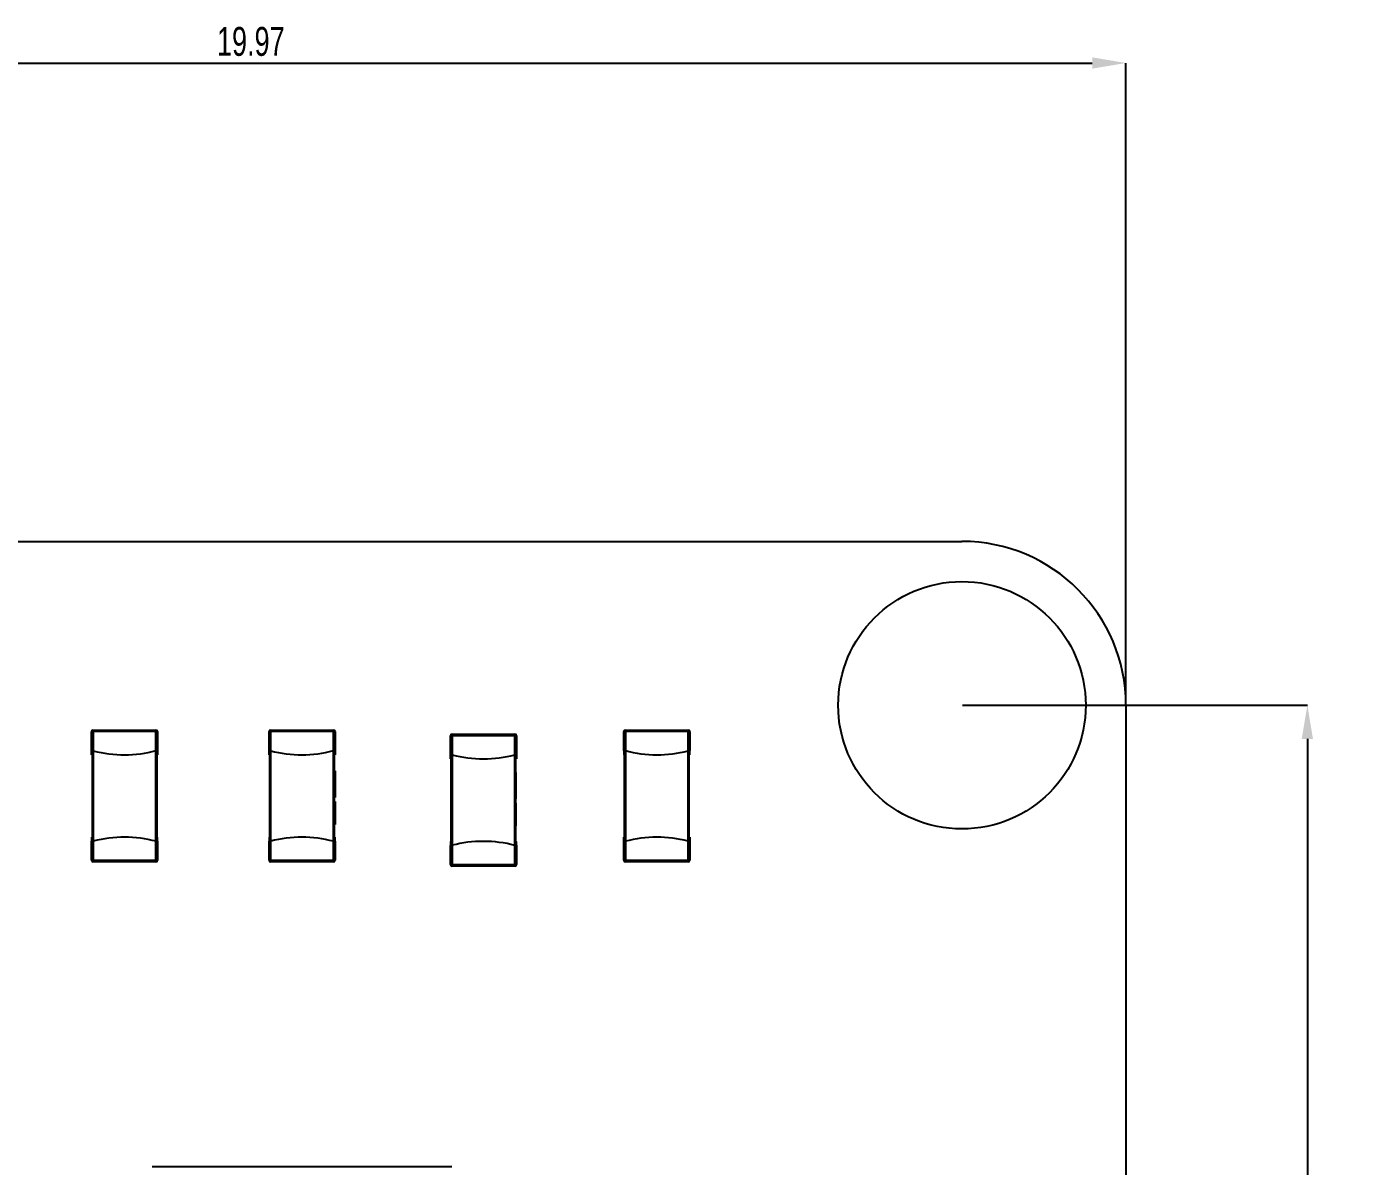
# Model space of a CAD drawing. Header units: millimetres. Extents: x 206 to 880, y 122 to 722.
# Drawn here: x 334.5 to 495.2, y 577.8 to 716 of the extents above; entities that cross this region are included whole.
import ezdxf

# ---------------------------------------------------------------- set-up
doc = ezdxf.new("R2010")
doc.units = ezdxf.units.MM
doc.header["$PDSIZE"] = -1
doc.layers.add('10', color=7, linetype='Continuous')
doc.styles.add('SLDTEXTSTYLE5', font='TXT', dxfattribs={"width": 0.7})
doc.dimstyles.new('SLDDIMSTYLE0', dxfattribs={"dimtxt": 3.5, "dimasz": 4.08, "dimexe": 0, "dimexo": 0.0625, "dimgap": 0.875, "dimtad": 2, "dimlfac": 0.1, "dimrnd": 1e-09, "dimzin": 12, "dimdsep": 46, "dimtxsty": 'SLDTEXTSTYLE5', "dimsah": 1, "dimcen": 0.09, "dimadec": 0, "dimazin": 3, "dimtfac": 1, "dimtofl": 0, "dimtmove": 0, "dimatfit": 3, "dimfxl": 1, "dimfrac": 2, "dimtolj": 1, "dimtzin": 12, "dimarcsym": 0})

# ---------------------------------------------------------------- blocks, each defined once
blk = doc.blocks.new('_D')
at = {"layer": '10', "color": 0, "lineweight": -2, "transparency": 16777216}
for p, q in [((447.95, 633.74), (489.76, 633.74)), ((489.76, 629.66), (489.76, 477.82)), ((447.95, 473.74), (489.76, 473.74))]:
    blk.add_line(p, q, dxfattribs=at)
at = {"layer": '10', "color": 0, "transparency": 16777216}
for points in [[(489.08, 629.66), (490.44, 629.66), (489.76, 633.74)], [(489.08, 477.82), (490.44, 477.82), (489.76, 473.74)]]:
    blk.add_solid(points, dxfattribs=at)
at = {"layer": 'Defpoints', "color": 0, "transparency": 16777216}
for p in [(447.89, 633.74), (447.89, 473.74), (489.76, 473.74)]:
    blk.add_point(p, dxfattribs=at)
at = {"layer": '10', "color": 0, "transparency": 16777216, "insert": (490.64, 569.46), "char_height": 3.5, "attachment_point": 2, "rotation": 90, "style": 'SLDTEXTSTYLE5'}
blk.add_mtext('\\A1;16', dxfattribs=at)
blk = doc.blocks.new('_D_2')
at = {"layer": '10', "color": 0, "lineweight": -2, "transparency": 16777216}
for p, q in [((268.01, 633.81), (268.01, 711.62)), ((272.09, 711.62), (463.68, 711.62)), ((467.76, 633.81), (467.76, 711.62))]:
    blk.add_line(p, q, dxfattribs=at)
at = {"layer": '10', "color": 0, "transparency": 16777216}
for points in [[(272.09, 712.3), (272.09, 710.94), (268.01, 711.62)], [(463.68, 712.3), (463.68, 710.94), (467.76, 711.62)]]:
    blk.add_solid(points, dxfattribs=at)
at = {"layer": 'Defpoints', "color": 0, "transparency": 16777216}
for p in [(467.76, 711.62), (268.01, 633.74), (467.76, 633.74)]:
    blk.add_point(p, dxfattribs=at)
at = {"layer": '10', "color": 0, "transparency": 16777216, "insert": (361.68, 715.99), "char_height": 3.5, "attachment_point": 2, "style": 'SLDTEXTSTYLE5'}
blk.add_mtext('\\A1;19.97', dxfattribs=at)

msp = doc.modelspace()

# ---------------------------------------------------------------- linework, layer by layer
at = {"color": 7, "linetype": 'Continuous', "lineweight": 25}
for p, q in [((287.888, 653.617), (447.888, 653.617)), ((467.761, 633.744), (467.761, 473.744)), ((342.387, 630.544), (342.587, 630.544)), ((342.387, 628.241), (342.387, 630.544)), ((342.587, 630.744), (342.587, 630.544)), ((342.587, 630.744), (350.187, 630.744)), ((342.587, 630.544), (342.587, 628.226)), ((350.187, 630.544), (342.587, 630.544)), ((350.187, 630.744), (350.187, 630.544)), ((350.187, 630.544), (350.387, 630.544)), ((350.187, 628.241), (350.187, 630.544)), ((350.387, 630.544), (350.387, 628.226)), ((363.887, 630.544), (364.087, 630.544)), ((363.887, 628.241), (363.887, 630.544)), ((364.087, 630.744), (364.087, 630.544)), ((364.087, 630.744), (371.687, 630.744)), ((364.087, 630.544), (364.087, 628.226)), ((371.687, 630.544), (364.087, 630.544)), ((371.687, 630.744), (371.687, 630.544)), ((371.687, 628.241), (371.687, 630.544)), ((371.687, 630.544), (371.887, 630.544)), ((371.887, 630.544), (371.887, 628.226)), ((386.087, 630.244), (393.687, 630.244)), ((386.087, 630.244), (386.087, 630.044)), ((393.687, 630.244), (393.687, 630.044)), ((406.887, 630.544), (407.087, 630.544)), ((406.887, 628.226), (406.887, 630.544)), ((407.087, 630.744), (407.087, 630.544)), ((407.087, 630.744), (414.687, 630.744)), ((414.687, 630.544), (407.087, 630.544)), ((407.087, 630.544), (407.087, 628.241)), ((414.687, 630.744), (414.687, 630.544)), ((414.687, 630.544), (414.887, 630.544)), ((414.687, 628.226), (414.687, 630.544)), ((414.887, 630.544), (414.887, 628.241)), ((385.887, 630.044), (386.087, 630.044)), ((385.887, 627.741), (385.887, 630.044)), ((393.687, 630.044), (386.087, 630.044)), ((386.087, 630.044), (386.087, 627.726)), ((393.687, 630.044), (393.887, 630.044)), ((393.687, 627.741), (393.687, 630.044)), ((393.887, 630.044), (393.887, 627.726)), ((342.387, 627.744), (342.387, 628.241)), ((342.387, 627.744), (342.487, 627.744)), ((342.414, 628.268), (342.414, 628.272)), ((342.43, 628.268), (342.414, 628.268)), ((342.487, 628.288), (342.487, 628.252)), ((342.487, 617.247), (342.487, 628.241)), ((342.587, 628.226), (342.587, 617.262)), ((350.187, 617.247), (350.187, 628.241)), ((350.23, 628.252), (350.361, 628.252)), ((350.287, 628.268), (350.287, 628.272)), ((350.287, 628.226), (350.287, 617.262)), ((350.287, 627.744), (350.387, 627.744)), ((350.361, 628.288), (350.361, 628.252)), ((350.387, 628.226), (350.387, 627.744)), ((363.887, 627.744), (363.887, 628.241)), ((363.887, 627.744), (363.987, 627.744)), ((363.914, 628.268), (363.914, 628.272)), ((363.93, 628.268), (363.914, 628.268)), ((363.987, 628.288), (363.987, 628.252)), ((363.987, 617.247), (363.987, 628.241)), ((364.087, 628.226), (364.087, 617.262)), ((371.687, 617.247), (371.687, 628.241)), ((371.73, 628.252), (371.861, 628.252)), ((371.787, 628.268), (371.787, 628.272)), ((371.787, 628.226), (371.787, 617.262)), ((371.787, 627.744), (371.887, 627.744)), ((371.861, 628.288), (371.861, 628.252)), ((371.887, 628.226), (371.887, 627.744)), ((385.887, 627.244), (385.887, 627.741)), ((385.887, 627.244), (385.987, 627.244)), ((385.914, 627.768), (385.914, 627.772)), ((385.93, 627.768), (385.914, 627.768)), ((385.987, 627.788), (385.987, 627.752)), ((385.987, 616.747), (385.987, 627.741)), ((386.087, 627.726), (386.087, 616.762)), ((393.687, 616.747), (393.687, 627.741)), ((393.73, 627.752), (393.861, 627.752)), ((393.787, 627.768), (393.787, 627.772)), ((393.787, 627.726), (393.787, 616.762)), ((393.787, 627.244), (393.887, 627.244)), ((393.861, 627.788), (393.861, 627.752)), ((393.887, 627.726), (393.887, 627.244)), ((406.887, 628.226), (406.887, 627.744)), ((406.887, 627.744), (406.987, 627.744)), ((406.914, 628.252), (406.914, 628.288)), ((407.045, 628.252), (406.914, 628.252)), ((406.987, 628.272), (406.987, 628.268)), ((406.987, 617.262), (406.987, 628.226)), ((407.087, 628.241), (407.087, 617.247)), ((414.687, 617.262), (414.687, 628.226)), ((414.787, 628.252), (414.787, 628.288)), ((414.787, 628.241), (414.787, 617.247)), ((414.787, 627.744), (414.887, 627.744)), ((414.845, 628.268), (414.861, 628.268)), ((414.861, 628.272), (414.861, 628.268)), ((414.887, 627.744), (414.887, 628.241)), ((350.297, 626.093), (350.287, 626.093)), ((350.297, 625.865), (350.287, 625.865)), ((350.297, 625.78), (350.287, 625.78)), ((350.297, 625.544), (350.287, 625.544)), ((350.297, 625.512), (350.287, 625.512)), ((350.297, 625.421), (350.287, 625.421)), ((350.297, 625.335), (350.287, 625.335)), ((350.297, 626.093), (350.297, 625.865)), ((350.297, 625.865), (350.297, 625.78)), ((350.297, 625.78), (350.297, 625.544)), ((350.297, 625.421), (350.297, 625.353)), ((350.297, 625.335), (350.297, 625.107)), ((371.887, 625.778), (371.787, 625.778)), ((371.887, 625.546), (371.787, 625.546)), ((371.887, 625.461), (371.787, 625.461)), ((371.887, 625.778), (371.887, 625.546)), ((371.887, 625.546), (371.887, 625.461)), ((371.887, 625.461), (371.887, 625.229)), ((393.797, 625.593), (393.787, 625.593)), ((393.797, 625.365), (393.787, 625.365)), ((393.797, 625.28), (393.787, 625.28)), ((393.797, 625.593), (393.797, 625.365)), ((393.797, 625.365), (393.797, 625.28)), ((393.797, 625.28), (393.797, 625.044)), ((406.977, 625.87), (406.987, 625.87)), ((406.977, 625.663), (406.987, 625.663)), ((350.297, 625.107), (350.287, 625.107)), ((350.297, 625.023), (350.287, 625.023)), ((350.297, 624.786), (350.287, 624.786)), ((350.297, 624.755), (350.287, 624.755)), ((350.297, 624.664), (350.287, 624.664)), ((350.297, 624.434), (350.287, 624.434)), ((350.297, 624.26), (350.287, 624.26)), ((350.297, 624.256), (350.287, 624.256)), ((350.297, 624.158), (350.287, 624.158)), ((350.297, 624.141), (350.287, 624.141)), ((350.297, 624.131), (350.287, 624.131)), ((350.297, 623.817), (350.287, 623.817)), ((350.297, 623.812), (350.287, 623.812)), ((350.297, 623.787), (350.287, 623.787)), ((350.287, 623.738), (350.297, 623.738)), ((350.297, 623.738), (350.287, 623.738)), ((350.297, 623.736), (350.287, 623.736)), ((350.297, 623.735), (350.287, 623.735)), ((350.297, 623.695), (350.287, 623.695)), ((350.297, 625.107), (350.297, 625.023)), ((350.297, 625.023), (350.297, 624.786)), ((350.297, 624.786), (350.297, 624.77)), ((350.297, 624.49), (350.297, 624.434)), ((350.297, 624.434), (350.297, 624.26)), ((350.297, 624.26), (350.297, 624.256)), ((350.297, 624.256), (350.297, 624.158)), ((350.297, 624.158), (350.297, 624.141)), ((350.297, 624.141), (350.297, 624.131)), ((350.297, 624.131), (350.297, 623.817)), ((350.297, 623.817), (350.297, 623.812)), ((350.297, 623.804), (350.297, 623.787)), ((371.887, 625.229), (371.787, 625.229)), ((371.887, 625.195), (371.787, 625.195)), ((371.887, 625.103), (371.787, 625.103)), ((371.887, 625.014), (371.787, 625.014)), ((371.887, 624.782), (371.787, 624.782)), ((371.887, 624.697), (371.787, 624.697)), ((371.887, 624.465), (371.787, 624.465)), ((371.887, 624.431), (371.787, 624.431)), ((371.887, 624.339), (371.787, 624.339)), ((371.887, 624.108), (371.787, 624.108)), ((371.887, 623.934), (371.787, 623.934)), ((371.887, 623.84), (371.787, 623.84)), ((371.887, 623.819), (371.787, 623.819)), ((371.887, 623.805), (371.787, 623.805)), ((371.887, 625.103), (371.887, 625.032)), ((371.887, 625.014), (371.887, 624.782)), ((371.887, 624.782), (371.887, 624.697)), ((371.887, 624.697), (371.887, 624.465)), ((371.887, 624.465), (371.887, 624.447)), ((371.887, 624.108), (371.887, 623.934)), ((371.887, 623.934), (371.887, 623.84)), ((371.887, 623.84), (371.887, 623.819)), ((371.887, 623.819), (371.887, 623.805)), ((371.887, 623.805), (371.887, 623.491)), ((393.797, 625.044), (393.787, 625.044)), ((393.797, 625.012), (393.787, 625.012)), ((393.797, 624.921), (393.787, 624.921)), ((393.797, 624.835), (393.787, 624.835)), ((393.797, 624.607), (393.787, 624.607)), ((393.797, 624.523), (393.787, 624.523)), ((393.797, 624.286), (393.787, 624.286)), ((393.797, 624.255), (393.787, 624.255)), ((393.797, 624.164), (393.787, 624.164)), ((393.797, 623.934), (393.787, 623.934)), ((393.797, 623.76), (393.787, 623.76)), ((393.797, 623.756), (393.787, 623.756)), ((393.797, 624.921), (393.797, 624.853)), ((393.797, 624.835), (393.797, 624.607)), ((393.797, 624.607), (393.797, 624.523)), ((393.797, 624.523), (393.797, 624.286)), ((393.797, 624.286), (393.797, 624.27)), ((393.797, 623.99), (393.797, 623.934)), ((393.797, 623.934), (393.797, 623.76)), ((393.797, 623.76), (393.797, 623.756)), ((393.797, 623.756), (393.797, 623.658)), ((406.977, 625.163), (406.987, 625.163)), ((406.977, 625.063), (406.987, 625.063)), ((406.977, 624.871), (406.987, 624.871)), ((406.977, 624.349), (406.987, 624.349)), ((406.977, 623.761), (406.987, 623.761)), ((350.297, 623.55), (350.287, 623.55)), ((350.297, 623.325), (350.287, 623.325)), ((350.297, 623.236), (350.287, 623.236)), ((350.297, 623.209), (350.287, 623.209)), ((350.297, 622.97), (350.287, 622.97)), ((350.297, 622.891), (350.287, 622.891)), ((350.297, 622.887), (350.287, 622.887)), ((350.297, 622.884), (350.287, 622.884)), ((350.297, 622.88), (350.287, 622.88)), ((350.297, 622.385), (350.287, 622.385)), ((350.297, 623.509), (350.297, 623.477)), ((350.297, 623.209), (350.297, 622.97)), ((350.297, 622.97), (350.297, 622.891)), ((350.297, 622.891), (350.297, 622.887)), ((350.297, 622.887), (350.297, 622.884)), ((350.297, 622.884), (350.297, 622.88)), ((371.887, 623.491), (371.787, 623.491)), ((371.887, 623.47), (371.787, 623.47)), ((371.887, 623.421), (371.787, 623.421)), ((371.887, 623.42), (371.787, 623.42)), ((371.887, 623.369), (371.787, 623.369)), ((371.887, 623.224), (371.787, 623.224)), ((371.887, 623), (371.787, 623)), ((371.887, 622.912), (371.787, 622.912)), ((371.887, 622.894), (371.787, 622.894)), ((371.887, 622.887), (371.787, 622.887)), ((371.887, 622.644), (371.787, 622.644)), ((371.887, 622.565), (371.787, 622.565)), ((371.887, 622.066), (371.787, 622.066)), ((371.887, 623.483), (371.887, 623.47)), ((371.887, 623.187), (371.887, 623.159)), ((371.887, 622.971), (371.887, 622.967)), ((371.887, 622.894), (371.887, 622.887)), ((371.887, 622.887), (371.887, 622.644)), ((371.887, 622.644), (371.887, 622.565)), ((393.797, 623.658), (393.787, 623.658)), ((393.797, 623.641), (393.787, 623.641)), ((393.797, 623.631), (393.787, 623.631)), ((393.797, 623.317), (393.787, 623.317)), ((393.797, 623.312), (393.787, 623.312)), ((393.797, 623.287), (393.787, 623.287)), ((393.787, 623.238), (393.797, 623.238)), ((393.797, 623.238), (393.787, 623.238)), ((393.797, 623.236), (393.787, 623.236)), ((393.797, 623.235), (393.787, 623.235)), ((393.797, 623.195), (393.787, 623.195)), ((393.797, 623.05), (393.787, 623.05)), ((393.797, 622.825), (393.787, 622.825)), ((393.797, 622.736), (393.787, 622.736)), ((393.797, 622.709), (393.787, 622.709)), ((393.797, 622.47), (393.787, 622.47)), ((393.797, 622.391), (393.787, 622.391)), ((393.797, 622.387), (393.787, 622.387)), ((393.797, 622.384), (393.787, 622.384)), ((393.797, 622.38), (393.787, 622.38)), ((393.797, 623.658), (393.797, 623.641)), ((393.797, 623.641), (393.797, 623.631)), ((393.797, 623.631), (393.797, 623.317)), ((393.797, 623.317), (393.797, 623.312)), ((393.797, 623.308), (393.797, 623.287)), ((393.797, 623.009), (393.797, 622.977)), ((393.797, 622.709), (393.797, 622.47)), ((393.797, 622.47), (393.797, 622.391)), ((393.797, 622.391), (393.797, 622.387)), ((393.797, 622.387), (393.797, 622.384)), ((393.797, 622.384), (393.797, 622.38)), ((406.977, 623.529), (406.987, 623.529)), ((406.977, 623.103), (406.987, 623.103)), ((406.977, 622.608), (406.987, 622.608)), ((406.977, 622.604), (406.977, 622.608)), ((406.977, 622.604), (406.987, 622.604)), ((406.977, 622.601), (406.977, 622.604)), ((406.977, 622.601), (406.987, 622.601)), ((406.977, 622.597), (406.977, 622.601)), ((406.977, 622.597), (406.987, 622.597)), ((406.977, 622.518), (406.977, 622.597)), ((406.977, 622.518), (406.987, 622.518)), ((406.977, 622.279), (406.977, 622.518)), ((406.977, 622.279), (406.987, 622.279)), ((406.977, 622.252), (406.987, 622.252)), ((406.977, 622.162), (406.987, 622.162)), ((350.297, 621.959), (350.287, 621.959)), ((350.297, 621.727), (350.287, 621.727)), ((350.297, 621.139), (350.287, 621.139)), ((350.297, 620.617), (350.287, 620.617)), ((371.887, 621.636), (371.787, 621.636)), ((371.887, 621.402), (371.787, 621.402)), ((371.887, 620.812), (371.787, 620.812)), ((393.797, 621.885), (393.787, 621.885)), ((393.797, 621.459), (393.787, 621.459)), ((393.797, 621.227), (393.787, 621.227)), ((393.797, 620.639), (393.787, 620.639)), ((406.977, 621.979), (406.977, 622.011)), ((406.977, 621.938), (406.987, 621.938)), ((406.977, 621.793), (406.987, 621.793)), ((406.977, 621.753), (406.987, 621.753)), ((406.977, 621.752), (406.987, 621.752)), ((406.987, 621.75), (406.977, 621.75)), ((406.977, 621.75), (406.987, 621.75)), ((406.977, 621.701), (406.987, 621.701)), ((406.977, 621.684), (406.977, 621.701)), ((406.977, 621.671), (406.977, 621.675)), ((406.977, 621.675), (406.987, 621.675)), ((406.977, 621.671), (406.987, 621.671)), ((406.977, 621.357), (406.977, 621.671)), ((406.977, 621.357), (406.987, 621.357)), ((406.977, 621.347), (406.977, 621.357)), ((406.977, 621.347), (406.987, 621.347)), ((406.977, 621.33), (406.977, 621.347)), ((406.977, 621.33), (406.987, 621.33)), ((406.977, 621.232), (406.977, 621.33)), ((406.977, 621.232), (406.987, 621.232)), ((406.977, 621.228), (406.977, 621.232)), ((406.977, 621.054), (406.977, 621.228)), ((406.977, 621.228), (406.987, 621.228)), ((406.977, 621.054), (406.987, 621.054)), ((406.977, 620.998), (406.977, 621.054)), ((406.977, 620.824), (406.987, 620.824)), ((406.977, 620.733), (406.987, 620.733)), ((406.977, 620.701), (406.977, 620.717)), ((406.977, 620.465), (406.977, 620.701)), ((406.977, 620.701), (406.987, 620.701)), ((406.977, 620.381), (406.977, 620.465)), ((406.977, 620.465), (406.987, 620.465)), ((350.297, 620.425), (350.287, 620.425)), ((350.297, 620.325), (350.287, 620.325)), ((350.297, 619.825), (350.287, 619.825)), ((350.297, 619.618), (350.287, 619.618)), ((371.887, 620.291), (371.787, 620.291)), ((371.887, 620.101), (371.787, 620.101)), ((371.887, 620.001), (371.787, 620.001)), ((371.887, 619.502), (371.787, 619.502)), ((371.887, 619.298), (371.787, 619.298)), ((393.797, 620.117), (393.787, 620.117)), ((393.797, 619.925), (393.787, 619.925)), ((393.797, 619.825), (393.787, 619.825)), ((393.797, 619.325), (393.787, 619.325)), ((393.797, 619.118), (393.787, 619.118)), ((406.977, 620.381), (406.987, 620.381)), ((406.977, 620.152), (406.977, 620.381)), ((406.977, 620.152), (406.987, 620.152)), ((406.977, 620.066), (406.977, 620.135)), ((406.977, 620.066), (406.987, 620.066)), ((406.977, 619.976), (406.987, 619.976)), ((406.977, 619.708), (406.977, 619.944)), ((406.977, 619.944), (406.987, 619.944)), ((406.977, 619.623), (406.977, 619.708)), ((406.977, 619.708), (406.987, 619.708)), ((406.977, 619.623), (406.987, 619.623)), ((406.977, 619.395), (406.977, 619.623)), ((406.977, 619.395), (406.987, 619.395)), ((342.487, 617.744), (342.387, 617.744)), ((342.387, 617.744), (342.387, 617.247)), ((342.387, 614.944), (342.387, 617.247)), ((342.487, 617.236), (342.487, 617.2)), ((342.587, 617.262), (342.587, 614.944)), ((350.187, 614.944), (350.187, 617.247)), ((350.23, 617.236), (350.361, 617.236)), ((350.387, 617.744), (350.287, 617.744)), ((350.361, 617.236), (350.361, 617.2)), ((350.387, 617.262), (350.387, 617.744)), ((350.387, 617.262), (350.387, 614.944)), ((363.987, 617.744), (363.887, 617.744)), ((363.887, 617.744), (363.887, 617.247)), ((363.887, 614.944), (363.887, 617.247)), ((363.987, 617.236), (363.987, 617.2)), ((364.087, 617.262), (364.087, 614.944)), ((371.687, 614.944), (371.687, 617.247)), ((371.73, 617.236), (371.861, 617.236)), ((371.887, 617.744), (371.787, 617.744)), ((371.861, 617.236), (371.861, 617.2)), ((371.887, 617.262), (371.887, 617.744)), ((371.887, 617.262), (371.887, 614.944)), ((385.987, 617.244), (385.887, 617.244)), ((385.887, 617.244), (385.887, 616.747)), ((393.887, 617.244), (393.787, 617.244)), ((393.887, 616.762), (393.887, 617.244)), ((406.987, 617.744), (406.887, 617.744)), ((406.887, 617.262), (406.887, 617.744)), ((406.887, 614.944), (406.887, 617.262)), ((406.914, 617.2), (406.914, 617.236)), ((407.045, 617.236), (406.914, 617.236)), ((407.087, 617.247), (407.087, 614.944)), ((414.687, 614.944), (414.687, 617.262)), ((414.887, 617.744), (414.787, 617.744)), ((414.787, 617.2), (414.787, 617.236)), ((414.887, 617.744), (414.887, 617.247)), ((414.887, 617.247), (414.887, 614.944)), ((342.414, 617.216), (342.414, 617.22)), ((342.43, 617.22), (342.414, 617.22)), ((350.287, 617.216), (350.287, 617.22)), ((363.914, 617.216), (363.914, 617.22)), ((363.93, 617.22), (363.914, 617.22)), ((371.787, 617.216), (371.787, 617.22)), ((385.887, 614.444), (385.887, 616.747)), ((385.914, 616.716), (385.914, 616.72)), ((385.93, 616.72), (385.914, 616.72)), ((385.987, 616.736), (385.987, 616.7)), ((386.087, 616.762), (386.087, 614.444)), ((393.687, 614.444), (393.687, 616.747)), ((393.73, 616.736), (393.861, 616.736)), ((393.787, 616.716), (393.787, 616.72)), ((393.861, 616.736), (393.861, 616.7)), ((393.887, 616.762), (393.887, 614.444)), ((406.987, 617.22), (406.987, 617.216)), ((414.845, 617.22), (414.861, 617.22)), ((414.861, 617.22), (414.861, 617.216)), ((342.587, 614.944), (342.387, 614.944)), ((342.587, 614.744), (342.587, 614.944)), ((342.587, 614.944), (350.187, 614.944)), ((350.187, 614.744), (342.587, 614.744)), ((350.187, 614.744), (350.187, 614.944)), ((350.387, 614.944), (350.187, 614.944)), ((364.087, 614.944), (363.887, 614.944)), ((364.087, 614.944), (371.687, 614.944)), ((364.087, 614.744), (364.087, 614.944)), ((371.687, 614.744), (364.087, 614.744)), ((371.687, 614.744), (371.687, 614.944)), ((371.887, 614.944), (371.687, 614.944)), ((386.087, 614.444), (385.887, 614.444)), ((386.087, 614.244), (386.087, 614.444)), ((386.087, 614.444), (393.687, 614.444)), ((393.687, 614.244), (386.087, 614.244)), ((393.687, 614.244), (393.687, 614.444)), ((393.887, 614.444), (393.687, 614.444)), ((407.087, 614.944), (406.887, 614.944)), ((407.087, 614.744), (407.087, 614.944)), ((407.087, 614.944), (414.687, 614.944)), ((414.687, 614.744), (407.087, 614.744)), ((414.687, 614.744), (414.687, 614.944)), ((414.887, 614.944), (414.687, 614.944)), ((349.709, 577.819), (386.067, 577.819))]:
    msp.add_line(p, q, dxfattribs=at)
msp.add_circle((447.887, 633.744), 15, dxfattribs=at)
for centre, radius, start, end in [((447.888, 633.744), 19.873, 0, 90), ((342.587, 630.544), 0.2, 90, 180), ((350.187, 630.544), 0.2, 0, 90), ((364.087, 630.544), 0.2, 90, 180), ((371.687, 630.544), 0.2, 0, 90), ((386.087, 630.044), 0.2, 90, 180), ((393.687, 630.044), 0.2, 0, 90), ((407.087, 630.544), 0.2, 90, 180), ((414.687, 630.544), 0.2, 0, 90), ((346.359, 642.744), 15, 255.43815, 284.78791), ((367.859, 642.744), 15, 255.43815, 284.78791), ((389.859, 642.244), 15, 255.43815, 284.78791), ((410.916, 642.744), 15, 255.21209, 284.56185), ((346.359, 602.744), 15, 75.21209, 104.56185), ((367.859, 602.744), 15, 75.21209, 104.56185), ((389.859, 602.244), 15, 75.21209, 104.56185), ((410.916, 602.744), 15, 75.43815, 104.78791), ((342.587, 614.944), 0.2, 180, 270), ((350.187, 614.944), 0.2, 270, 0), ((364.087, 614.944), 0.2, 180, 270), ((371.687, 614.944), 0.2, 270, 0), ((386.087, 614.444), 0.2, 180, 270), ((393.687, 614.444), 0.2, 270, 0), ((407.087, 614.944), 0.2, 180, 270), ((414.687, 614.944), 0.2, 270, 0)]:
    msp.add_arc(centre, radius, start, end, dxfattribs=at)
for points, knots in [([(342.387, 628.241), (342.389, 628.246), (342.392, 628.255), (342.407, 628.264), (342.414, 628.268)], [0, 0, 0, 0, 0.5599747, 1, 1, 1, 1]), ([(342.414, 628.272), (342.415, 628.272), (342.417, 628.271), (342.419, 628.27), (342.42, 628.27)], [0, 0, 0, 0, 0.5599998, 1, 1, 1, 1]), ([(342.42, 628.27), (342.431, 628.274), (342.45, 628.281), (342.476, 628.286), (342.487, 628.288)], [0, 0, 0, 0, 0.5598192, 1, 1, 1, 1]), ([(342.42, 628.27), (342.422, 628.27), (342.425, 628.269), (342.429, 628.268), (342.43, 628.268)], [0, 0, 0, 0, 0.559989, 1, 1, 1, 1]), ([(342.487, 628.252), (342.505, 628.247), (342.537, 628.239), (342.572, 628.23), (342.587, 628.226)], [0, 0, 0, 0, 0.5583964, 1, 1, 1, 1]), ([(342.487, 628.241), (342.488, 628.243), (342.488, 628.246), (342.492, 628.249), (342.494, 628.25)], [0, 0, 0, 0, 0.5598059, 1, 1, 1, 1]), ([(350.187, 628.241), (350.207, 628.246), (350.242, 628.255), (350.274, 628.264), (350.287, 628.268)], [0, 0, 0, 0, 0.5600344, 1, 1, 1, 1]), ([(350.224, 628.25), (350.234, 628.249), (350.254, 628.246), (350.28, 628.238), (350.285, 628.23), (350.287, 628.226)], [0, 0, 0, 0, 0.280252, 0.5608867, 1, 1, 1, 1]), ([(350.287, 628.272), (350.289, 628.272), (350.293, 628.271), (350.296, 628.27), (350.297, 628.27)], [0, 0, 0, 0, 0.5599998, 1, 1, 1, 1]), ([(350.297, 628.27), (350.296, 628.27), (350.292, 628.269), (350.289, 628.268), (350.287, 628.268)], [0, 0, 0, 0, 0.559989, 1, 1, 1, 1]), ([(350.297, 628.27), (350.311, 628.274), (350.336, 628.281), (350.353, 628.286), (350.361, 628.288)], [0, 0, 0, 0, 0.5598591, 1, 1, 1, 1]), ([(350.361, 628.252), (350.369, 628.247), (350.385, 628.239), (350.387, 628.23), (350.387, 628.226)], [0, 0, 0, 0, 0.559694, 1, 1, 1, 1]), ([(363.887, 628.241), (363.889, 628.246), (363.892, 628.255), (363.907, 628.264), (363.914, 628.268)], [0, 0, 0, 0, 0.5599747, 1, 1, 1, 1]), ([(363.914, 628.272), (363.915, 628.272), (363.917, 628.271), (363.919, 628.27), (363.92, 628.27)], [0, 0, 0, 0, 0.5599998, 1, 1, 1, 1]), ([(363.92, 628.27), (363.931, 628.274), (363.95, 628.281), (363.976, 628.286), (363.987, 628.288)], [0, 0, 0, 0, 0.5598192, 1, 1, 1, 1]), ([(363.92, 628.27), (363.922, 628.27), (363.925, 628.269), (363.929, 628.268), (363.93, 628.268)], [0, 0, 0, 0, 0.559989, 1, 1, 1, 1]), ([(363.987, 628.252), (364.005, 628.247), (364.037, 628.239), (364.072, 628.23), (364.087, 628.226)], [0, 0, 0, 0, 0.5583964, 1, 1, 1, 1]), ([(363.987, 628.241), (363.988, 628.243), (363.988, 628.246), (363.992, 628.249), (363.994, 628.25)], [0, 0, 0, 0, 0.5598059, 1, 1, 1, 1]), ([(371.687, 628.241), (371.707, 628.246), (371.742, 628.255), (371.774, 628.264), (371.787, 628.268)], [0, 0, 0, 0, 0.5600344, 1, 1, 1, 1]), ([(371.724, 628.25), (371.734, 628.249), (371.754, 628.246), (371.78, 628.238), (371.785, 628.23), (371.787, 628.226)], [0, 0, 0, 0, 0.280252, 0.5608867, 1, 1, 1, 1]), ([(371.787, 628.272), (371.789, 628.272), (371.793, 628.271), (371.796, 628.27), (371.797, 628.27)], [0, 0, 0, 0, 0.5599998, 1, 1, 1, 1]), ([(371.797, 628.27), (371.796, 628.27), (371.792, 628.269), (371.789, 628.268), (371.787, 628.268)], [0, 0, 0, 0, 0.559989, 1, 1, 1, 1]), ([(371.797, 628.27), (371.811, 628.274), (371.836, 628.281), (371.853, 628.286), (371.861, 628.288)], [0, 0, 0, 0, 0.5598591, 1, 1, 1, 1]), ([(371.861, 628.252), (371.869, 628.247), (371.885, 628.239), (371.887, 628.23), (371.887, 628.226)], [0, 0, 0, 0, 0.559694, 1, 1, 1, 1]), ([(385.887, 627.741), (385.889, 627.746), (385.892, 627.755), (385.907, 627.764), (385.914, 627.768)], [0, 0, 0, 0, 0.5599747, 1, 1, 1, 1]), ([(385.914, 627.772), (385.915, 627.772), (385.917, 627.771), (385.919, 627.77), (385.92, 627.77)], [0, 0, 0, 0, 0.5599998, 1, 1, 1, 1]), ([(385.92, 627.77), (385.931, 627.774), (385.95, 627.781), (385.976, 627.786), (385.987, 627.788)], [0, 0, 0, 0, 0.5598192, 1, 1, 1, 1]), ([(385.92, 627.77), (385.922, 627.77), (385.925, 627.769), (385.929, 627.768), (385.93, 627.768)], [0, 0, 0, 0, 0.559989, 1, 1, 1, 1]), ([(385.987, 627.752), (386.005, 627.747), (386.037, 627.739), (386.072, 627.73), (386.087, 627.726)], [0, 0, 0, 0, 0.5583964, 1, 1, 1, 1]), ([(385.987, 627.741), (385.988, 627.743), (385.988, 627.746), (385.992, 627.749), (385.994, 627.75)], [0, 0, 0, 0, 0.5598059, 1, 1, 1, 1]), ([(393.687, 627.741), (393.707, 627.746), (393.742, 627.755), (393.774, 627.764), (393.787, 627.768)], [0, 0, 0, 0, 0.5600344, 1, 1, 1, 1]), ([(393.724, 627.75), (393.734, 627.749), (393.754, 627.746), (393.78, 627.738), (393.785, 627.73), (393.787, 627.726)], [0, 0, 0, 0, 0.280252, 0.5608867, 1, 1, 1, 1]), ([(393.787, 627.772), (393.789, 627.772), (393.793, 627.771), (393.796, 627.77), (393.797, 627.77)], [0, 0, 0, 0, 0.5599998, 1, 1, 1, 1]), ([(393.797, 627.77), (393.796, 627.77), (393.792, 627.769), (393.789, 627.768), (393.787, 627.768)], [0, 0, 0, 0, 0.559989, 1, 1, 1, 1]), ([(393.797, 627.77), (393.811, 627.774), (393.836, 627.781), (393.853, 627.786), (393.861, 627.788)], [0, 0, 0, 0, 0.5598591, 1, 1, 1, 1]), ([(393.861, 627.752), (393.869, 627.747), (393.885, 627.739), (393.887, 627.73), (393.887, 627.726)], [0, 0, 0, 0, 0.559694, 1, 1, 1, 1]), ([(406.914, 628.252), (406.906, 628.247), (406.89, 628.239), (406.888, 628.23), (406.887, 628.226)], [0, 0, 0, 0, 0.5584859, 1, 1, 1, 1]), ([(406.978, 628.27), (406.964, 628.274), (406.939, 628.281), (406.922, 628.286), (406.914, 628.288)], [0, 0, 0, 0, 0.5598591, 1, 1, 1, 1]), ([(406.987, 628.272), (406.986, 628.272), (406.982, 628.271), (406.979, 628.27), (406.978, 628.27)], [0, 0, 0, 0, 0.5599998, 1, 1, 1, 1]), ([(406.987, 628.268), (406.986, 628.268), (406.982, 628.269), (406.979, 628.27), (406.978, 628.27)], [0, 0, 0, 0, 0.560011, 1, 1, 1, 1]), ([(407.087, 628.241), (407.068, 628.246), (407.033, 628.255), (407.001, 628.264), (406.987, 628.268)], [0, 0, 0, 0, 0.5600344, 1, 1, 1, 1]), ([(406.987, 628.226), (406.989, 628.229), (406.991, 628.234), (407.006, 628.242), (407.027, 628.247), (407.043, 628.249), (407.051, 628.25)], [0, 0, 0, 0, 0.2799218, 0.5597356, 0.7799239, 1, 1, 1, 1]), ([(414.787, 628.252), (414.77, 628.247), (414.738, 628.239), (414.703, 628.23), (414.687, 628.226)], [0, 0, 0, 0, 0.5584859, 1, 1, 1, 1]), ([(414.781, 628.25), (414.783, 628.249), (414.787, 628.245), (414.787, 628.242), (414.787, 628.241)], [0, 0, 0, 0, 0.5601048, 1, 1, 1, 1]), ([(414.855, 628.27), (414.844, 628.274), (414.825, 628.281), (414.799, 628.286), (414.787, 628.288)], [0, 0, 0, 0, 0.5598591, 1, 1, 1, 1]), ([(414.845, 628.268), (414.847, 628.268), (414.85, 628.269), (414.853, 628.27), (414.855, 628.27)], [0, 0, 0, 0, 0.560011, 1, 1, 1, 1]), ([(414.861, 628.272), (414.86, 628.272), (414.858, 628.271), (414.856, 628.27), (414.855, 628.27)], [0, 0, 0, 0, 0.5599998, 1, 1, 1, 1]), ([(414.887, 628.241), (414.886, 628.246), (414.883, 628.255), (414.868, 628.264), (414.861, 628.268)], [0, 0, 0, 0, 0.5600344, 1, 1, 1, 1]), ([(350.297, 625.512), (350.297, 625.511), (350.297, 625.509), (350.297, 625.483), (350.297, 625.445), (350.297, 625.421)], [0, 0, 0, 0, 0.2976353, 0.5731063, 1, 1, 1, 1]), ([(406.977, 625.663), (406.977, 625.728), (406.977, 625.845), (406.977, 625.862), (406.977, 625.87)], [0, 0, 0, 0, 0.5572018, 1, 1, 1, 1]), ([(406.977, 625.163), (406.977, 625.267), (406.977, 625.454), (406.977, 625.599), (406.977, 625.663)], [0, 0, 0, 0, 0.556227, 1, 1, 1, 1]), ([(350.297, 624.755), (350.297, 624.754), (350.297, 624.751), (350.297, 624.726), (350.297, 624.688), (350.297, 624.664)], [0, 0, 0, 0, 0.2976353, 0.5731063, 1, 1, 1, 1]), ([(350.297, 624.664), (350.297, 624.627), (350.297, 624.557), (350.297, 624.473), (350.297, 624.434)], [0, 0, 0, 0, 0.5410323, 1, 1, 1, 1]), ([(350.297, 623.787), (350.297, 623.779), (350.297, 623.763), (350.297, 623.742), (350.297, 623.739), (350.297, 623.738)], [0, 0, 0, 0, 0.2922052, 0.5640015, 1, 1, 1, 1]), ([(350.297, 623.695), (350.297, 623.67), (350.297, 623.623), (350.297, 623.574), (350.297, 623.55)], [0, 0, 0, 0, 0.5165921, 1, 1, 1, 1]), ([(371.887, 625.195), (371.887, 625.194), (371.887, 625.191), (371.887, 625.166), (371.887, 625.127), (371.887, 625.103)], [0, 0, 0, 0, 0.2976353, 0.5731063, 1, 1, 1, 1]), ([(371.887, 624.431), (371.887, 624.43), (371.887, 624.427), (371.887, 624.402), (371.887, 624.363), (371.887, 624.339)], [0, 0, 0, 0, 0.2976353, 0.5731063, 1, 1, 1, 1]), ([(371.887, 624.339), (371.887, 624.301), (371.887, 624.231), (371.887, 624.147), (371.887, 624.108)], [0, 0, 0, 0, 0.5410323, 1, 1, 1, 1]), ([(393.797, 625.012), (393.797, 625.011), (393.797, 625.009), (393.797, 624.983), (393.797, 624.945), (393.797, 624.921)], [0, 0, 0, 0, 0.2976353, 0.5731063, 1, 1, 1, 1]), ([(393.797, 624.255), (393.797, 624.254), (393.797, 624.251), (393.797, 624.226), (393.797, 624.188), (393.797, 624.164)], [0, 0, 0, 0, 0.2976353, 0.5731063, 1, 1, 1, 1]), ([(393.797, 624.164), (393.797, 624.127), (393.797, 624.057), (393.797, 623.973), (393.797, 623.934)], [0, 0, 0, 0, 0.5410323, 1, 1, 1, 1]), ([(406.977, 625.063), (406.977, 625.081), (406.977, 625.114), (406.977, 625.148), (406.977, 625.163)], [0, 0, 0, 0, 0.5600984, 1, 1, 1, 1]), ([(406.977, 624.871), (406.977, 624.91), (406.977, 624.981), (406.977, 625.038), (406.977, 625.063)], [0, 0, 0, 0, 0.5553204, 1, 1, 1, 1]), ([(406.977, 624.349), (406.977, 624.454), (406.977, 624.641), (406.977, 624.801), (406.977, 624.871)], [0, 0, 0, 0, 0.5613801, 1, 1, 1, 1]), ([(406.977, 623.761), (406.977, 623.86), (406.977, 624.037), (406.977, 624.254), (406.977, 624.349)], [0, 0, 0, 0, 0.5604465, 1, 1, 1, 1]), ([(406.977, 623.529), (406.977, 623.561), (406.977, 623.619), (406.977, 623.717), (406.977, 623.761)], [0, 0, 0, 0, 0.5568971, 1, 1, 1, 1]), ([(350.297, 623.55), (350.297, 623.502), (350.297, 623.418), (350.297, 623.353), (350.297, 623.325)], [0, 0, 0, 0, 0.5681367, 1, 1, 1, 1]), ([(350.297, 623.325), (350.297, 623.297), (350.297, 623.244), (350.297, 623.238), (350.297, 623.236)], [0, 0, 0, 0, 0.5359162, 1, 1, 1, 1]), ([(350.297, 623.294), (350.297, 623.293), (350.297, 623.282), (350.297, 623.282), (350.297, 623.282)], [0, 0, 0, 0, 0.1695452, 1, 1, 1, 1]), ([(350.297, 622.385), (350.297, 622.376), (350.297, 622.36), (350.297, 622.251), (350.297, 622.115), (350.297, 622.011), (350.297, 621.959)], [0, 0, 0, 0, 0.2814787, 0.5586107, 0.7776073, 1, 1, 1, 1]), ([(371.887, 623.47), (371.887, 623.462), (371.887, 623.446), (371.887, 623.425), (371.887, 623.423), (371.887, 623.421)], [0, 0, 0, 0, 0.2922052, 0.5640015, 1, 1, 1, 1]), ([(371.887, 623.369), (371.887, 623.345), (371.887, 623.298), (371.887, 623.248), (371.887, 623.224)], [0, 0, 0, 0, 0.5165921, 1, 1, 1, 1]), ([(371.887, 623.224), (371.887, 623.176), (371.887, 623.092), (371.887, 623.028), (371.887, 623)], [0, 0, 0, 0, 0.5681367, 1, 1, 1, 1]), ([(371.887, 623), (371.887, 622.972), (371.887, 622.919), (371.887, 622.914), (371.887, 622.912)], [0, 0, 0, 0, 0.5359162, 1, 1, 1, 1]), ([(371.887, 622.066), (371.887, 622.057), (371.887, 622.039), (371.887, 621.929), (371.887, 621.793), (371.887, 621.689), (371.887, 621.636)], [0, 0, 0, 0, 0.2814787, 0.5586107, 0.7776073, 1, 1, 1, 1]), ([(393.797, 623.287), (393.797, 623.279), (393.797, 623.263), (393.797, 623.242), (393.797, 623.239), (393.797, 623.238)], [0, 0, 0, 0, 0.2922052, 0.5640015, 1, 1, 1, 1]), ([(393.797, 623.195), (393.797, 623.17), (393.797, 623.123), (393.797, 623.074), (393.797, 623.05)], [0, 0, 0, 0, 0.5165921, 1, 1, 1, 1]), ([(393.797, 623.05), (393.797, 623.002), (393.797, 622.918), (393.797, 622.853), (393.797, 622.825)], [0, 0, 0, 0, 0.5681367, 1, 1, 1, 1]), ([(393.797, 622.825), (393.797, 622.797), (393.797, 622.744), (393.797, 622.738), (393.797, 622.736)], [0, 0, 0, 0, 0.5359162, 1, 1, 1, 1]), ([(393.797, 622.794), (393.797, 622.793), (393.797, 622.782), (393.797, 622.782), (393.797, 622.782)], [0, 0, 0, 0, 0.1695452, 1, 1, 1, 1]), ([(406.977, 623.103), (406.977, 623.112), (406.977, 623.128), (406.977, 623.237), (406.977, 623.373), (406.977, 623.477), (406.977, 623.529)], [0, 0, 0, 0, 0.2814787, 0.5586107, 0.7776073, 1, 1, 1, 1]), ([(406.977, 622.162), (406.977, 622.191), (406.977, 622.244), (406.977, 622.25), (406.977, 622.252)], [0, 0, 0, 0, 0.5359162, 1, 1, 1, 1]), ([(406.977, 622.194), (406.977, 622.195), (406.977, 622.205), (406.977, 622.206), (406.977, 622.206)], [0, 0, 0, 0, 0.1695452, 1, 1, 1, 1]), ([(406.977, 621.938), (406.977, 621.986), (406.977, 622.07), (406.977, 622.135), (406.977, 622.162)], [0, 0, 0, 0, 0.5681367, 1, 1, 1, 1]), ([(350.297, 621.959), (350.297, 621.927), (350.297, 621.869), (350.297, 621.771), (350.297, 621.727)], [0, 0, 0, 0, 0.5568971, 1, 1, 1, 1]), ([(350.297, 621.727), (350.297, 621.628), (350.297, 621.451), (350.297, 621.234), (350.297, 621.139)], [0, 0, 0, 0, 0.5604465, 1, 1, 1, 1]), ([(350.297, 621.139), (350.297, 621.034), (350.297, 620.847), (350.297, 620.687), (350.297, 620.617)], [0, 0, 0, 0, 0.5613801, 1, 1, 1, 1]), ([(350.297, 620.617), (350.297, 620.578), (350.297, 620.507), (350.297, 620.45), (350.297, 620.425)], [0, 0, 0, 0, 0.5553204, 1, 1, 1, 1]), ([(371.887, 621.636), (371.887, 621.604), (371.887, 621.545), (371.887, 621.446), (371.887, 621.402)], [0, 0, 0, 0, 0.5568971, 1, 1, 1, 1]), ([(371.887, 621.402), (371.887, 621.302), (371.887, 621.124), (371.887, 620.907), (371.887, 620.812)], [0, 0, 0, 0, 0.5604465, 1, 1, 1, 1]), ([(371.887, 620.812), (371.887, 620.707), (371.887, 620.52), (371.887, 620.361), (371.887, 620.291)], [0, 0, 0, 0, 0.5613801, 1, 1, 1, 1]), ([(393.797, 621.885), (393.797, 621.876), (393.797, 621.86), (393.797, 621.751), (393.797, 621.615), (393.797, 621.511), (393.797, 621.459)], [0, 0, 0, 0, 0.2814787, 0.5586107, 0.7776073, 1, 1, 1, 1]), ([(393.797, 621.459), (393.797, 621.427), (393.797, 621.369), (393.797, 621.271), (393.797, 621.227)], [0, 0, 0, 0, 0.5568971, 1, 1, 1, 1]), ([(393.797, 621.227), (393.797, 621.128), (393.797, 620.951), (393.797, 620.734), (393.797, 620.639)], [0, 0, 0, 0, 0.5604465, 1, 1, 1, 1]), ([(393.797, 620.639), (393.797, 620.534), (393.797, 620.347), (393.797, 620.187), (393.797, 620.117)], [0, 0, 0, 0, 0.5613801, 1, 1, 1, 1]), ([(406.977, 621.793), (406.977, 621.818), (406.977, 621.864), (406.977, 621.914), (406.977, 621.938)], [0, 0, 0, 0, 0.5165921, 1, 1, 1, 1]), ([(406.977, 621.701), (406.977, 621.709), (406.977, 621.725), (406.977, 621.746), (406.977, 621.748), (406.977, 621.75)], [0, 0, 0, 0, 0.2922052, 0.5640015, 1, 1, 1, 1]), ([(406.977, 620.824), (406.977, 620.861), (406.977, 620.931), (406.977, 621.015), (406.977, 621.054)], [0, 0, 0, 0, 0.5410323, 1, 1, 1, 1]), ([(406.977, 620.733), (406.977, 620.734), (406.977, 620.736), (406.977, 620.762), (406.977, 620.8), (406.977, 620.824)], [0, 0, 0, 0, 0.2976353, 0.5731063, 1, 1, 1, 1]), ([(350.297, 620.425), (350.297, 620.407), (350.297, 620.373), (350.297, 620.34), (350.297, 620.325)], [0, 0, 0, 0, 0.5600984, 1, 1, 1, 1]), ([(350.297, 620.325), (350.297, 620.221), (350.297, 620.033), (350.297, 619.889), (350.297, 619.825)], [0, 0, 0, 0, 0.556227, 1, 1, 1, 1]), ([(350.297, 619.825), (350.297, 619.76), (350.297, 619.643), (350.297, 619.626), (350.297, 619.618)], [0, 0, 0, 0, 0.5572018, 1, 1, 1, 1]), ([(371.887, 620.291), (371.887, 620.252), (371.887, 620.182), (371.887, 620.126), (371.887, 620.101)], [0, 0, 0, 0, 0.5553204, 1, 1, 1, 1]), ([(371.887, 620.101), (371.887, 620.082), (371.887, 620.049), (371.887, 620.016), (371.887, 620.001)], [0, 0, 0, 0, 0.5600984, 1, 1, 1, 1]), ([(371.887, 620.001), (371.887, 619.897), (371.887, 619.709), (371.887, 619.566), (371.887, 619.502)], [0, 0, 0, 0, 0.556227, 1, 1, 1, 1]), ([(371.887, 619.502), (371.887, 619.438), (371.887, 619.322), (371.887, 619.305), (371.887, 619.298)], [0, 0, 0, 0, 0.5572018, 1, 1, 1, 1]), ([(393.797, 620.117), (393.797, 620.078), (393.797, 620.007), (393.797, 619.95), (393.797, 619.925)], [0, 0, 0, 0, 0.5553204, 1, 1, 1, 1]), ([(393.797, 619.925), (393.797, 619.907), (393.797, 619.873), (393.797, 619.84), (393.797, 619.825)], [0, 0, 0, 0, 0.5600984, 1, 1, 1, 1]), ([(393.797, 619.825), (393.797, 619.721), (393.797, 619.533), (393.797, 619.389), (393.797, 619.325)], [0, 0, 0, 0, 0.556227, 1, 1, 1, 1]), ([(393.797, 619.325), (393.797, 619.26), (393.797, 619.143), (393.797, 619.126), (393.797, 619.118)], [0, 0, 0, 0, 0.5572018, 1, 1, 1, 1]), ([(406.977, 619.976), (406.977, 619.977), (406.977, 619.979), (406.977, 620.004), (406.977, 620.043), (406.977, 620.066)], [0, 0, 0, 0, 0.2976353, 0.5731063, 1, 1, 1, 1]), ([(342.387, 617.247), (342.389, 617.242), (342.392, 617.233), (342.407, 617.224), (342.414, 617.22)], [0, 0, 0, 0, 0.5600344, 1, 1, 1, 1]), ([(342.487, 617.236), (342.505, 617.24), (342.537, 617.249), (342.572, 617.258), (342.587, 617.262)], [0, 0, 0, 0, 0.5584859, 1, 1, 1, 1]), ([(342.494, 617.238), (342.492, 617.239), (342.488, 617.242), (342.488, 617.246), (342.487, 617.247)], [0, 0, 0, 0, 0.5601048, 1, 1, 1, 1]), ([(350.187, 617.247), (350.207, 617.242), (350.242, 617.233), (350.274, 617.224), (350.287, 617.22)], [0, 0, 0, 0, 0.5600344, 1, 1, 1, 1]), ([(350.287, 617.262), (350.286, 617.259), (350.284, 617.253), (350.268, 617.246), (350.248, 617.241), (350.232, 617.239), (350.224, 617.238)], [0, 0, 0, 0, 0.2799218, 0.5597356, 0.7799239, 1, 1, 1, 1]), ([(350.361, 617.236), (350.369, 617.24), (350.385, 617.249), (350.387, 617.258), (350.387, 617.262)], [0, 0, 0, 0, 0.5584859, 1, 1, 1, 1]), ([(363.887, 617.247), (363.889, 617.242), (363.892, 617.233), (363.907, 617.224), (363.914, 617.22)], [0, 0, 0, 0, 0.5600344, 1, 1, 1, 1]), ([(363.987, 617.236), (364.005, 617.24), (364.037, 617.249), (364.072, 617.258), (364.087, 617.262)], [0, 0, 0, 0, 0.5584859, 1, 1, 1, 1]), ([(363.994, 617.238), (363.992, 617.239), (363.988, 617.242), (363.988, 617.246), (363.987, 617.247)], [0, 0, 0, 0, 0.5601048, 1, 1, 1, 1]), ([(371.687, 617.247), (371.707, 617.242), (371.742, 617.233), (371.774, 617.224), (371.787, 617.22)], [0, 0, 0, 0, 0.5600344, 1, 1, 1, 1]), ([(371.787, 617.262), (371.786, 617.259), (371.784, 617.253), (371.768, 617.246), (371.748, 617.241), (371.732, 617.239), (371.724, 617.238)], [0, 0, 0, 0, 0.2799218, 0.5597356, 0.7799239, 1, 1, 1, 1]), ([(371.861, 617.236), (371.869, 617.24), (371.885, 617.249), (371.887, 617.258), (371.887, 617.262)], [0, 0, 0, 0, 0.5584859, 1, 1, 1, 1]), ([(406.914, 617.236), (406.906, 617.24), (406.89, 617.249), (406.888, 617.258), (406.887, 617.262)], [0, 0, 0, 0, 0.559694, 1, 1, 1, 1]), ([(407.051, 617.238), (407.041, 617.239), (407.021, 617.242), (406.995, 617.25), (406.99, 617.258), (406.987, 617.262)], [0, 0, 0, 0, 0.280252, 0.5608867, 1, 1, 1, 1]), ([(407.087, 617.247), (407.068, 617.242), (407.033, 617.233), (407.001, 617.224), (406.987, 617.22)], [0, 0, 0, 0, 0.5600344, 1, 1, 1, 1]), ([(414.787, 617.236), (414.77, 617.24), (414.738, 617.249), (414.703, 617.258), (414.687, 617.262)], [0, 0, 0, 0, 0.5583964, 1, 1, 1, 1]), ([(414.787, 617.247), (414.787, 617.245), (414.786, 617.242), (414.783, 617.239), (414.781, 617.238)], [0, 0, 0, 0, 0.5598059, 1, 1, 1, 1]), ([(414.887, 617.247), (414.886, 617.242), (414.883, 617.233), (414.868, 617.224), (414.861, 617.22)], [0, 0, 0, 0, 0.5599747, 1, 1, 1, 1]), ([(342.414, 617.216), (342.415, 617.216), (342.417, 617.217), (342.419, 617.217), (342.42, 617.218)], [0, 0, 0, 0, 0.5599998, 1, 1, 1, 1]), ([(342.43, 617.22), (342.428, 617.22), (342.425, 617.219), (342.422, 617.218), (342.42, 617.218)], [0, 0, 0, 0, 0.560011, 1, 1, 1, 1]), ([(342.42, 617.218), (342.431, 617.214), (342.45, 617.207), (342.476, 617.202), (342.487, 617.2)], [0, 0, 0, 0, 0.5598591, 1, 1, 1, 1]), ([(350.287, 617.22), (350.289, 617.22), (350.293, 617.219), (350.296, 617.218), (350.297, 617.218)], [0, 0, 0, 0, 0.560011, 1, 1, 1, 1]), ([(350.287, 617.216), (350.289, 617.216), (350.293, 617.217), (350.296, 617.217), (350.297, 617.218)], [0, 0, 0, 0, 0.5599998, 1, 1, 1, 1]), ([(350.297, 617.218), (350.311, 617.214), (350.336, 617.207), (350.353, 617.202), (350.361, 617.2)], [0, 0, 0, 0, 0.5598591, 1, 1, 1, 1]), ([(363.914, 617.216), (363.915, 617.216), (363.917, 617.217), (363.919, 617.217), (363.92, 617.218)], [0, 0, 0, 0, 0.5599998, 1, 1, 1, 1]), ([(363.93, 617.22), (363.928, 617.22), (363.925, 617.219), (363.922, 617.218), (363.92, 617.218)], [0, 0, 0, 0, 0.560011, 1, 1, 1, 1]), ([(363.92, 617.218), (363.931, 617.214), (363.95, 617.207), (363.976, 617.202), (363.987, 617.2)], [0, 0, 0, 0, 0.5598591, 1, 1, 1, 1]), ([(371.787, 617.22), (371.789, 617.22), (371.793, 617.219), (371.796, 617.218), (371.797, 617.218)], [0, 0, 0, 0, 0.560011, 1, 1, 1, 1]), ([(371.787, 617.216), (371.789, 617.216), (371.793, 617.217), (371.796, 617.217), (371.797, 617.218)], [0, 0, 0, 0, 0.5599998, 1, 1, 1, 1]), ([(371.797, 617.218), (371.811, 617.214), (371.836, 617.207), (371.853, 617.202), (371.861, 617.2)], [0, 0, 0, 0, 0.5598591, 1, 1, 1, 1]), ([(385.887, 616.747), (385.889, 616.742), (385.892, 616.733), (385.907, 616.724), (385.914, 616.72)], [0, 0, 0, 0, 0.5600344, 1, 1, 1, 1]), ([(385.914, 616.716), (385.915, 616.716), (385.917, 616.717), (385.919, 616.717), (385.92, 616.718)], [0, 0, 0, 0, 0.5599998, 1, 1, 1, 1]), ([(385.93, 616.72), (385.928, 616.72), (385.925, 616.719), (385.922, 616.718), (385.92, 616.718)], [0, 0, 0, 0, 0.560011, 1, 1, 1, 1]), ([(385.92, 616.718), (385.931, 616.714), (385.95, 616.707), (385.976, 616.702), (385.987, 616.7)], [0, 0, 0, 0, 0.5598591, 1, 1, 1, 1]), ([(385.987, 616.736), (386.005, 616.74), (386.037, 616.749), (386.072, 616.758), (386.087, 616.762)], [0, 0, 0, 0, 0.5584859, 1, 1, 1, 1]), ([(385.994, 616.738), (385.992, 616.739), (385.988, 616.742), (385.988, 616.746), (385.987, 616.747)], [0, 0, 0, 0, 0.5601048, 1, 1, 1, 1]), ([(393.687, 616.747), (393.707, 616.742), (393.742, 616.733), (393.774, 616.724), (393.787, 616.72)], [0, 0, 0, 0, 0.5600344, 1, 1, 1, 1]), ([(393.787, 616.762), (393.786, 616.759), (393.784, 616.753), (393.768, 616.746), (393.748, 616.741), (393.732, 616.739), (393.724, 616.738)], [0, 0, 0, 0, 0.2799218, 0.5597356, 0.7799239, 1, 1, 1, 1]), ([(393.787, 616.72), (393.789, 616.72), (393.793, 616.719), (393.796, 616.718), (393.797, 616.718)], [0, 0, 0, 0, 0.560011, 1, 1, 1, 1]), ([(393.787, 616.716), (393.789, 616.716), (393.793, 616.717), (393.796, 616.717), (393.797, 616.718)], [0, 0, 0, 0, 0.5599998, 1, 1, 1, 1]), ([(393.797, 616.718), (393.811, 616.714), (393.836, 616.707), (393.853, 616.702), (393.861, 616.7)], [0, 0, 0, 0, 0.5598591, 1, 1, 1, 1]), ([(393.861, 616.736), (393.869, 616.74), (393.885, 616.749), (393.887, 616.758), (393.887, 616.762)], [0, 0, 0, 0, 0.5584859, 1, 1, 1, 1]), ([(406.978, 617.218), (406.964, 617.214), (406.939, 617.207), (406.922, 617.202), (406.914, 617.2)], [0, 0, 0, 0, 0.5598591, 1, 1, 1, 1]), ([(406.978, 617.218), (406.979, 617.218), (406.983, 617.219), (406.986, 617.22), (406.987, 617.22)], [0, 0, 0, 0, 0.559989, 1, 1, 1, 1]), ([(406.987, 617.216), (406.986, 617.216), (406.982, 617.217), (406.979, 617.217), (406.978, 617.218)], [0, 0, 0, 0, 0.5599998, 1, 1, 1, 1]), ([(414.855, 617.218), (414.844, 617.214), (414.825, 617.207), (414.799, 617.202), (414.787, 617.2)], [0, 0, 0, 0, 0.5598192, 1, 1, 1, 1]), ([(414.855, 617.218), (414.853, 617.218), (414.849, 617.219), (414.846, 617.22), (414.845, 617.22)], [0, 0, 0, 0, 0.559989, 1, 1, 1, 1]), ([(414.861, 617.216), (414.86, 617.216), (414.858, 617.217), (414.856, 617.217), (414.855, 617.218)], [0, 0, 0, 0, 0.5599998, 1, 1, 1, 1])]:
    msp.add_open_spline(points, degree=3, knots=knots, dxfattribs=at)

# ---------------------------------------------------------------- dimensions: what is measured, and where the dimension line sits
at = {"layer": '10', "color": 1}
dim = msp.add_linear_dim(base=(467.761, 711.617), p1=(268.014, 633.744), p2=(467.761, 633.744), dimstyle='SLDDIMSTYLE0', dxfattribs=at)
dim.commit()
dim.dimension.update_dxf_attribs({"geometry": '_D_2', "text_midpoint": (361.679, 711.617), "dimtype": 160})
dim = msp.add_linear_dim(base=(489.761, 473.744), p1=(447.887, 633.744), p2=(447.887, 473.744), angle=90, dimstyle='SLDDIMSTYLE0', dxfattribs=at)
dim.commit()
dim.dimension.update_dxf_attribs({"geometry": '_D', "text_midpoint": (489.761, 569.456), "dimtype": 160})

doc.saveas('drawing.dxf')
